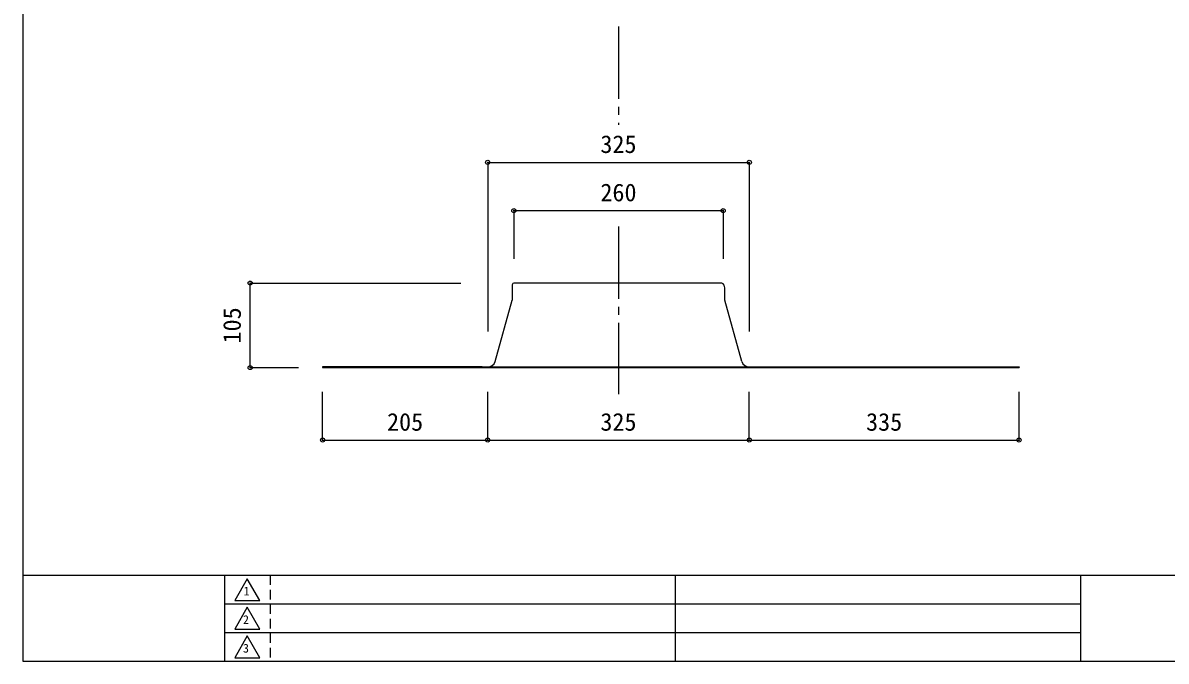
# Model space of a CAD drawing. Units: millimetres at full size, sheet at 1:10, with parts at other scales. Extents: x -1447 to 1393, y -1005 to 983.
# Drawn here: x -1447 to -27, y -1005 to -212 of the extents above; entities that cross this region are included whole.
import ezdxf
from ezdxf.enums import TextEntityAlignment as Align

# ---------------------------------------------------------------- set-up
doc = ezdxf.new("R2010")
doc.units = ezdxf.units.MM
doc.header["$LTSCALE"] = 10
doc.header["$PDMODE"] = 32
doc.header["$PDSIZE"] = 5
doc.linetypes.add('CHAIN2', pattern=[12, 9, -1, 1, -1])
doc.linetypes.add('DASHED1', pattern=[1.8, 1.2, -0.6])
for name, color, linetype in [('0-0_Defpoints', 7, 'Continuous'), ('1-0', 7, 'Continuous'), ('1-1', 7, 'CHAIN2'), ('1-8', 7, 'Continuous')]:
    doc.layers.add(name, color=color, linetype=linetype)
doc.styles.add('ＭＳ ゴシック', font='')
doc.styles.get('ＭＳ ゴシック').set_extended_font_data('MS Gothic')

msp = doc.modelspace()

# ---------------------------------------------------------------- linework, layer by layer
at = {"layer": '0-0_Defpoints'}
for p, q in [((-1446.63, -898.15), (1393.37, -898.15)), ((-1196.24, -898.15), (-1196.24, -1004.65)), ((-636.3, -898.15), (-636.3, -1004.8)), ((-133.16, -898.15), (-133.16, -1004.65)), ((-1196.24, -933.65), (-133.16, -933.65)), ((-1196.24, -969.15), (-133.16, -969.15))]:
    msp.add_line(p, q, dxfattribs=at)
at = {"layer": '0-0_Defpoints', "linetype": 'DASHED1'}
msp.add_line((-1139.44, -898.15), (-1139.44, -1004.65), dxfattribs=at)
at = {"layer": '0-0_Defpoints'}
for points in [[(-1446.63, -1004.65), (1393.37, -1004.65), (1393.37, 983.35), (-1446.63, 983.35)], [(-1167.84, -902.41), (-1183.48, -929.49), (-1152.2, -929.49)], [(-1167.84, -937.91), (-1183.48, -964.99), (-1152.2, -964.99)], [(-1167.84, -973.41), (-1183.48, -1000.49), (-1152.2, -1000.49)]]:
    msp.add_lwpolyline(points, close=True, dxfattribs=at)
at = {"layer": '1-0', "linetype": 'CHAIN2'}
msp.add_line((-706.82, -216.24), (-706.82, -338.38), dxfattribs=at)
at = {"layer": '1-0'}
for p, q in [((-838.95, -537.13), (-838.95, -556.29)), ((-578.46, -535.17), (-836.8, -535.17)), ((-574.66, -556.29), (-574.66, -541.24)), ((-859.93, -632.61), (-838.95, -556.29)), ((-553.71, -632.6), (-574.63, -556.58)), ((-1074.32, -640.17), (-209.32, -640.17))]:
    msp.add_line(p, q, dxfattribs=at)
for points in [[(-876.3, -639.17), (-1074.32, -639.17), (-1074.32, -640.17)], [(-876.3, -639.17), (-209.32, -639.17), (-209.32, -640.17)]]:
    msp.add_lwpolyline(points, dxfattribs=at)
for centre, radius, start, end in [((-836.8, -537.31), 2.14, 90, 175.15273), ((-581.71, -541.43), 7.05, 1.47709, 62.58504), ((-840.47, -556.29), 1.52, 348.92516, 0), ((-573.13, -556.29), 1.52, 180, 191.07484), ((-869.32, -629.17), 10, 270, 339.87307), ((-544.32, -629.17), 10, 200.106, 270)]:
    msp.add_arc(centre, radius, start, end, dxfattribs=at)
at = {"layer": '1-1'}
msp.add_line((-706.82, -464.74), (-706.82, -673.36), dxfattribs=at)
at = {"layer": '1-8'}
for p, q in [((-869.32, -385.17), (-544.32, -385.17)), ((-869.32, -385.17), (-869.32, -595.19)), ((-544.32, -385.17), (-544.32, -595.19)), ((-836.82, -445.17), (-576.82, -445.17)), ((-836.82, -445.17), (-836.82, -505.17)), ((-576.82, -445.17), (-576.82, -505.17)), ((-1164.32, -640.17), (-1164.32, -535.17)), ((-1164.32, -535.17), (-902.76, -535.17)), ((-1164.32, -640.17), (-1104.32, -640.17)), ((-1074.32, -730.17), (-1074.32, -670.17)), ((-869.32, -730.17), (-869.32, -670.17)), ((-544.32, -730.17), (-544.32, -670.17)), ((-209.32, -730.17), (-209.32, -670.17)), ((-1074.32, -730.17), (-869.32, -730.17)), ((-869.32, -730.17), (-544.32, -730.17)), ((-544.32, -730.17), (-209.32, -730.17))]:
    msp.add_line(p, q, dxfattribs=at)
for p in [(-869.32, -385.17), (-544.32, -385.17), (-836.82, -445.17), (-576.82, -445.17), (-1164.32, -535.17), (-1164.32, -640.17), (-1074.32, -730.17), (-869.32, -730.17), (-544.32, -730.17), (-209.32, -730.17)]:
    msp.add_point(p, dxfattribs=at)

# ---------------------------------------------------------------- texts
at = {"layer": '0-0_Defpoints', "style": 'ＭＳ ゴシック'}
for s, p in [('1', (-1172.37, -926.5)), ('2', (-1173.26, -962)), ('3', (-1173.26, -997.5))]:
    msp.add_text(s, height=10.93, dxfattribs=at).set_placement(p, align=Align.BOTTOM_LEFT)
at = {"layer": '1-8', "style": 'ＭＳ ゴシック'}
for s, p in [('325', (-729.32, -380.17)), ('260', (-729.32, -440.17)), ('205', (-994.32, -725.17)), ('325', (-729.32, -725.17)), ('335', (-399.32, -725.17))]:
    msp.add_text(s, height=21.99, dxfattribs=at).set_placement(p, align=Align.BOTTOM_LEFT)
msp.add_text('105', height=21.99, rotation=90, dxfattribs=at).set_placement((-1169.32, -610.17), align=Align.BOTTOM_LEFT)

doc.saveas('drawing.dxf')
